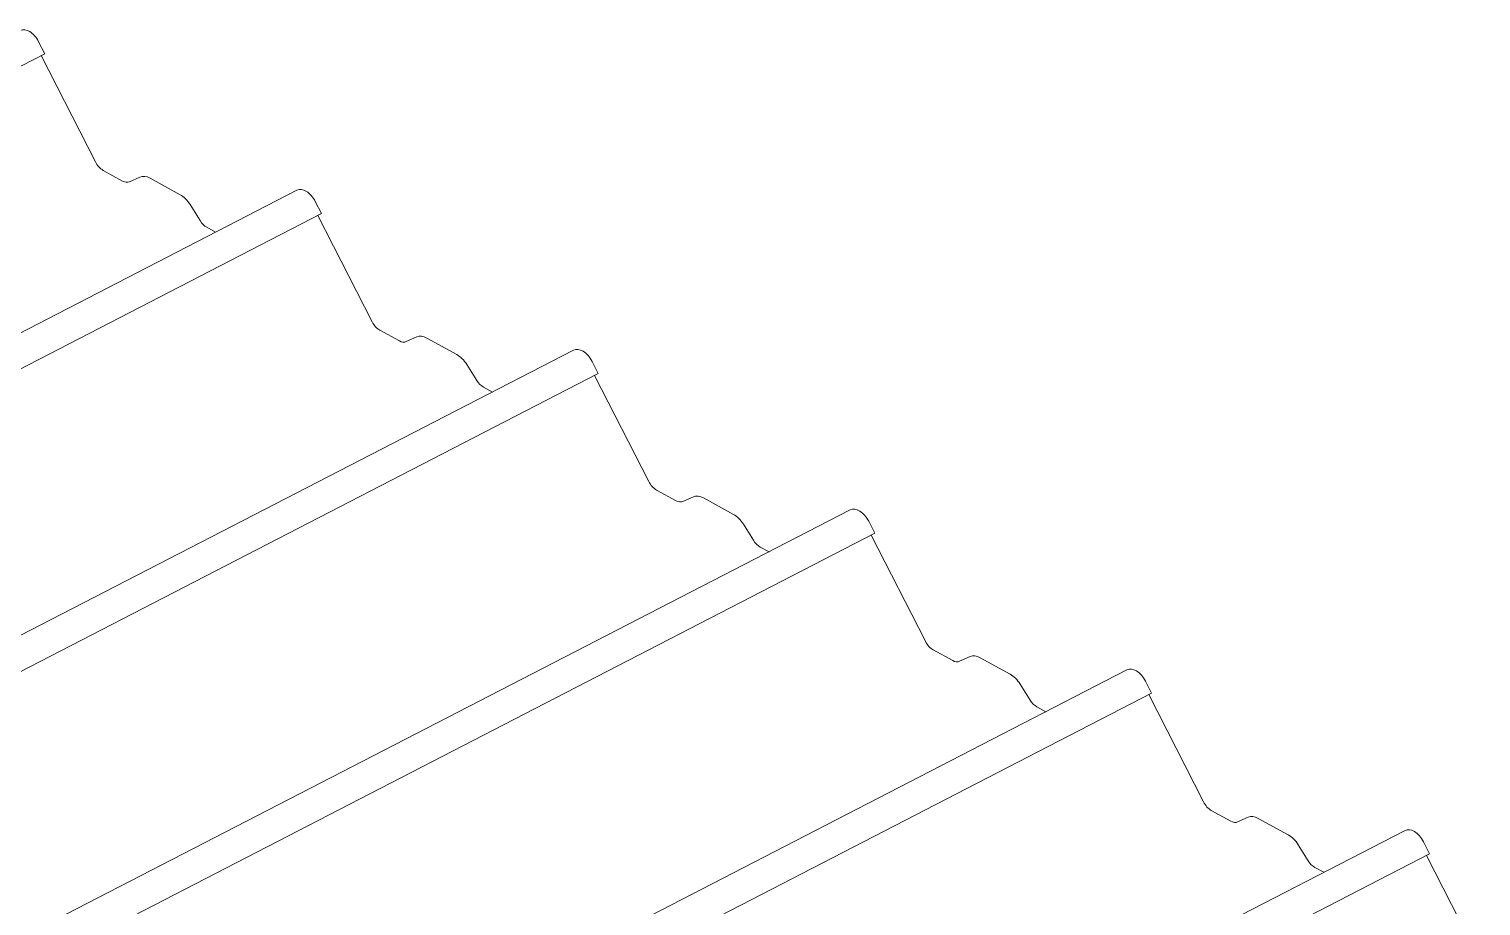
# Model space of a CAD drawing. Header units: millimetres. Extents: x -312439 to 477422, y -331570 to 212570.
# Drawn here: x 398988 to 401026, y 108251 to 109482 of the extents above; entities that cross this region are included whole.
import ezdxf

# ---------------------------------------------------------------- set-up
doc = ezdxf.new("R2010")
doc.units = ezdxf.units.MM

msp = doc.modelspace()

# ---------------------------------------------------------------- linework, layer by layer
at = {"color": 0, "linetype": 'Continuous', "lineweight": 0, "extrusion": (0, 0.816497, 0.57735)}
for p, q in [((399001.136, 109463.959), (399009.773, 109447.061)), ((397864.75, 108856.908), (399009.773, 109447.061)), ((399004.71, 109444.451), (399080.826, 109295.527)), ((399091.719, 109283.544), (399119.004, 109268.553)), ((399128.661, 109267.484), (399143.406, 109274.104)), ((399157.588, 109272.533), (399199.868, 109249.304)), ((399363.699, 109255.611), (398218.676, 108665.458)), ((399213.736, 109235.464), (399227.741, 109213.048)), ((399389.526, 109239.723), (399398.163, 109222.824)), ((398253.139, 108632.671), (399398.163, 109222.824)), ((399393.177, 109220.254), (399469.354, 109071.21)), ((399237.184, 109203.624), (399249.599, 109196.803)), ((399480.247, 109059.227), (399507.532, 109044.236)), ((399517.189, 109043.167), (399531.934, 109049.787)), ((399546.116, 109048.216), (399588.396, 109024.987)), ((399752.227, 109031.294), (398607.204, 108441.141)), ((399602.265, 109011.147), (399616.269, 108988.731)), ((399778.054, 109015.406), (399786.691, 108998.507)), ((398641.668, 108408.354), (399786.691, 108998.507)), ((399781.622, 108995.894), (399857.734, 108846.979)), ((399625.713, 108979.307), (399638.127, 108972.486)), ((399868.627, 108834.996), (399895.912, 108820.005)), ((399905.569, 108818.936), (399920.314, 108825.556)), ((399934.496, 108823.985), (399976.776, 108800.756)), ((400140.607, 108807.063), (398995.583, 108216.91)), ((399990.644, 108786.916), (400004.649, 108764.5)), ((400166.434, 108791.175), (400175.071, 108774.276)), ((399030.047, 108184.123), (400175.071, 108774.276)), ((400170.013, 108771.669), (400246.134, 108622.736)), ((400014.092, 108755.075), (400026.507, 108748.255)), ((400257.027, 108610.753), (400284.312, 108595.762)), ((400293.969, 108594.693), (400308.714, 108601.313)), ((400322.896, 108599.742), (400365.176, 108576.513)), ((400529.007, 108582.82), (399383.983, 107992.667)), ((400379.044, 108562.673), (400393.049, 108540.257)), ((400554.834, 108566.932), (400563.471, 108550.033)), ((399418.447, 107959.88), (400563.471, 108550.033)), ((400559.479, 108547.976), (400636.445, 108397.39)), ((400402.492, 108530.833), (400414.907, 108524.012)), ((400647.337, 108385.407), (400674.623, 108370.416)), ((400684.279, 108369.347), (400699.024, 108375.967)), ((400713.206, 108374.397), (400755.486, 108351.167)), ((400919.317, 108357.474), (399774.294, 107767.321)), ((400769.355, 108337.327), (400783.36, 108314.911)), ((400945.144, 108341.586), (400953.781, 108324.687)), ((399808.758, 107734.534), (400953.781, 108324.687)), ((400949.325, 108322.39), (401025.923, 108172.525)), ((400792.803, 108305.487), (400805.218, 108298.666))]:
    msp.add_line(p, q, dxfattribs=at)
at = {"color": 0, "linetype": 'Continuous', "lineweight": 0}
for centre, major_axis, start_param, end_param in [((398987.133, 109456.905), (-11.825, 22.942), 4.70678719, 6.28318531), ((399092.17, 109301.242), (9.58, -18.587), 4.70678719, 5.54908023), ((399156.925, 109246.541), (-14.069, 27.297), 5.54908023, 6.25043545), ((399119.455, 109286.251), (9.58, -18.587), 5.54908023, 6.25043545), ((399375.523, 109232.668), (-11.825, 22.942), 4.70678719, 6.28318531), ((399199.205, 109223.312), (14.069, -27.297), 1.70613235, 2.40748757), ((399237.636, 109221.322), (9.58, -18.587), 4.84772501, 5.54908023), ((399480.699, 109076.925), (9.58, -18.587), 4.70678719, 5.54908023), ((399545.453, 109022.225), (-14.069, 27.297), 5.54908023, 6.25043545), ((399507.984, 109061.934), (9.58, -18.587), 5.54908023, 6.25043545), ((399764.052, 109008.351), (-11.825, 22.942), 4.70678719, 6.28318531), ((399587.733, 108998.995), (14.069, -27.297), 1.70613235, 2.40748757), ((399626.164, 108997.005), (9.58, -18.587), 4.84772501, 5.54908023), ((399869.078, 108852.694), (9.58, -18.587), 4.70678719, 5.54908023), ((399933.833, 108797.993), (-14.069, 27.297), 5.54908023, 6.25043545), ((399896.363, 108837.703), (9.58, -18.587), 5.54908023, 6.25043545), ((400152.431, 108784.12), (-11.825, 22.942), 4.70678719, 6.28318531), ((399976.113, 108774.764), (14.069, -27.297), 1.70613235, 2.40748757), ((400014.544, 108772.774), (9.58, -18.587), 4.84772501, 5.54908023), ((400257.478, 108628.451), (9.58, -18.587), 4.70678719, 5.54908023), ((400322.233, 108573.751), (-14.069, 27.297), 5.54908023, 6.25043545), ((400284.763, 108613.46), (9.58, -18.587), 5.54908023, 6.25043545), ((400540.831, 108559.877), (-11.825, 22.942), 4.70678719, 6.28318531), ((400364.513, 108550.521), (14.069, -27.297), 1.70613235, 2.40748757), ((400402.944, 108548.531), (9.58, -18.587), 4.84772501, 5.54908023), ((400647.789, 108403.105), (9.58, -18.587), 4.70678719, 5.54908023), ((400712.543, 108348.405), (-14.069, 27.297), 5.54908023, 6.25043545), ((400675.074, 108388.114), (9.58, -18.587), 5.54908023, 6.25043545), ((400931.142, 108334.532), (-11.825, 22.942), 4.70678719, 6.28318531), ((400754.823, 108325.176), (14.069, -27.297), 1.70613235, 2.40748757), ((400793.254, 108323.185), (9.58, -18.587), 4.84772501, 5.54908023)]:
    msp.add_ellipse(centre, major_axis=major_axis, ratio=0.60744863, start_param=start_param, end_param=end_param, dxfattribs=at)

doc.saveas('drawing.dxf')
